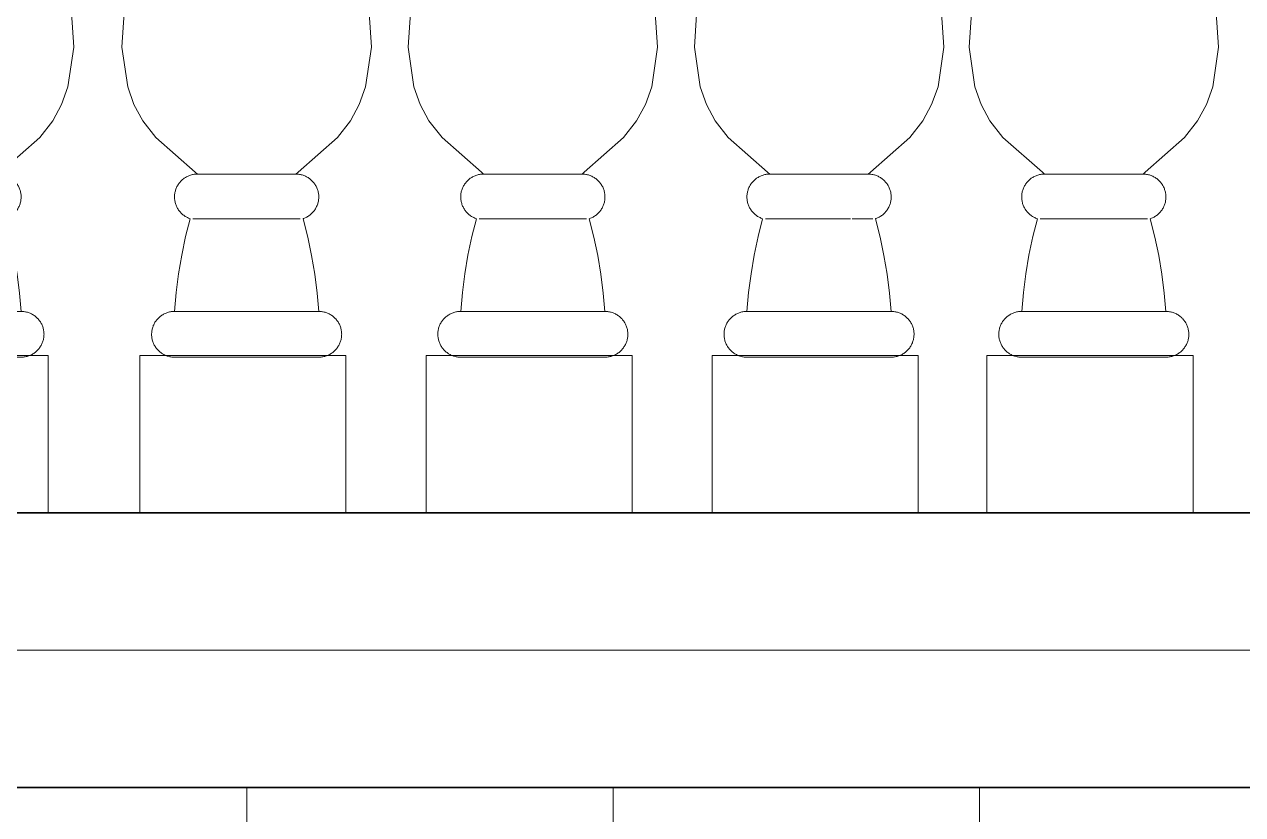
# Model space of a CAD drawing. Header units: inches. Extents: x 8351 to 42256, y 21052 to 33437.
# Drawn here: x 25439.28 to 25465.89, y 24285.62 to 24302.89 of the extents above; entities that cross this region are included whole.
import ezdxf

# ---------------------------------------------------------------- set-up
doc = ezdxf.new("R2010")
doc.units = ezdxf.units.IN
doc.header["$MEASUREMENT"] = 0
for name, color, linetype, lineweight in [('A-FLOR-PATT', 8, 'Continuous', 13), ('A-GENM', 13, 'Continuous', 9), ('A-WALL', 7, 'Continuous', 35), ('A-WALL-PATT', 111, 'Continuous', 13)]:
    doc.layers.add(name, color=color, linetype=linetype, lineweight=lineweight)

# ---------------------------------------------------------------- blocks, each defined once
blk = doc.blocks.new('Railing_post_7739_2__rfa HARRIS - post-341513-South')
at = {"layer": 'A-GENM'}
for p, q in [((-340.504, 13.402), (-341.527, 13.402)), ((-339.482, 13.402), (-340.504, 13.402)), ((-340.504, 12.427), (-341.677, 12.427)), ((-339.332, 12.427), (-340.504, 12.427)), ((-340.504, 10.402), (-342.079, 10.402)), ((-338.929, 10.402), (-340.504, 10.402)), ((-342.837, 6), (-342.837, 9.439)), ((-338.337, 9.439), (-342.837, 9.439)), ((-338.337, 9.439), (-338.337, 6))]:
    blk.add_line(p, q, dxfattribs=at)
at = {"layer": 'A-GENM', "flags": 128}
for points in [[(-341.579, 13.402), (-341.628, 13.441), (-342.488, 14.201), (-342.772, 14.566), (-342.964, 14.922), (-343.102, 15.309), (-343.227, 16.177), (-343.155, 17.249), (-342.849, 18.681), (-342.186, 21.077), (-341.788, 23.248), (-341.598, 25.565), (-341.579, 25.902)], [(-339.429, 13.402), (-339.38, 13.441), (-338.521, 14.201), (-338.237, 14.566), (-338.045, 14.922), (-337.906, 15.309), (-337.781, 16.177), (-337.853, 17.249), (-338.16, 18.681), (-338.823, 21.077), (-339.221, 23.248), (-339.411, 25.565), (-339.429, 25.902)], [(-341.737, 12.427), (-341.756, 12.434), (-341.774, 12.441), (-341.793, 12.45), (-341.811, 12.459), (-341.828, 12.468), (-341.845, 12.478), (-341.862, 12.489), (-341.878, 12.501), (-341.894, 12.513), (-341.909, 12.526), (-341.924, 12.54), (-341.938, 12.554), (-341.952, 12.568), (-341.965, 12.584), (-341.977, 12.599), (-341.989, 12.615), (-342, 12.632), (-342.011, 12.649), (-342.02, 12.667), (-342.029, 12.684), (-342.038, 12.703), (-342.045, 12.721), (-342.052, 12.74), (-342.058, 12.759), (-342.064, 12.778), (-342.068, 12.798), (-342.072, 12.817), (-342.075, 12.837), (-342.077, 12.857), (-342.079, 12.877), (-342.079, 12.897), (-342.079, 12.917), (-342.078, 12.937), (-342.076, 12.957), (-342.074, 12.977), (-342.07, 12.996), (-342.066, 13.016), (-342.061, 13.035), (-342.055, 13.054), (-342.049, 13.073), (-342.042, 13.092), (-342.034, 13.11), (-342.025, 13.128), (-342.016, 13.146), (-342.005, 13.163), (-341.995, 13.18), (-341.983, 13.196), (-341.971, 13.212), (-341.958, 13.228), (-341.945, 13.243), (-341.931, 13.257), (-341.917, 13.271), (-341.902, 13.284), (-341.886, 13.297), (-341.87, 13.309), (-341.854, 13.32), (-341.837, 13.33), (-341.819, 13.34), (-341.802, 13.35), (-341.783, 13.358), (-341.765, 13.366), (-341.746, 13.373), (-341.727, 13.379), (-341.708, 13.385), (-341.689, 13.39), (-341.669, 13.394), (-341.649, 13.397), (-341.63, 13.399), (-341.61, 13.401), (-341.59, 13.402), (-341.579, 13.402)], [(-340.504, 13.402), (-340.547, 13.402), (-340.59, 13.402), (-340.633, 13.402), (-340.676, 13.402), (-340.718, 13.402), (-340.76, 13.402), (-340.801, 13.402), (-340.842, 13.402), (-340.883, 13.402), (-340.923, 13.402), (-340.962, 13.402), (-341.001, 13.402), (-341.038, 13.402), (-341.075, 13.402), (-341.111, 13.402), (-341.146, 13.402), (-341.18, 13.402), (-341.213, 13.402), (-341.245, 13.402), (-341.275, 13.402), (-341.305, 13.402), (-341.333, 13.402), (-341.36, 13.402), (-341.385, 13.402), (-341.409, 13.402), (-341.431, 13.402), (-341.452, 13.402), (-341.472, 13.402), (-341.49, 13.402), (-341.506, 13.402), (-341.521, 13.402), (-341.534, 13.402), (-341.546, 13.402), (-341.555, 13.402), (-341.564, 13.402), (-341.57, 13.402), (-341.575, 13.402), (-341.578, 13.402), (-341.579, 13.402)], [(-341.579, 13.402), (-341.578, 13.402), (-341.576, 13.402), (-341.572, 13.402), (-341.566, 13.402), (-341.558, 13.402), (-341.548, 13.402), (-341.537, 13.402), (-341.525, 13.402), (-341.51, 13.402), (-341.494, 13.402), (-341.477, 13.402), (-341.458, 13.402), (-341.437, 13.402), (-341.415, 13.402), (-341.391, 13.402), (-341.367, 13.402)], [(-339.429, 13.402), (-339.43, 13.402), (-339.433, 13.402), (-339.437, 13.402), (-339.443, 13.402), (-339.451, 13.402), (-339.46, 13.402), (-339.471, 13.402), (-339.484, 13.402), (-339.498, 13.402), (-339.514, 13.402), (-339.532, 13.402), (-339.551, 13.402), (-339.571, 13.402), (-339.594, 13.402), (-339.617, 13.402), (-339.642, 13.402), (-339.669, 13.402), (-339.696, 13.402), (-339.725, 13.402), (-339.755, 13.402), (-339.787, 13.402), (-339.819, 13.402), (-339.853, 13.402), (-339.888, 13.402), (-339.924, 13.402), (-339.96, 13.402), (-339.998, 13.402), (-340.036, 13.402), (-340.075, 13.402), (-340.115, 13.402), (-340.155, 13.402), (-340.196, 13.402), (-340.238, 13.402), (-340.279, 13.402), (-340.322, 13.402), (-340.364, 13.402), (-340.407, 13.402), (-340.45, 13.402), (-340.493, 13.402), (-340.504, 13.402)], [(-339.649, 13.402), (-339.624, 13.402), (-339.6, 13.402), (-339.577, 13.402), (-339.556, 13.402), (-339.537, 13.402), (-339.519, 13.402), (-339.502, 13.402), (-339.488, 13.402), (-339.475, 13.402), (-339.463, 13.402), (-339.453, 13.402), (-339.445, 13.402), (-339.439, 13.402), (-339.434, 13.402), (-339.431, 13.402), (-339.429, 13.402)], [(-339.429, 13.402), (-339.409, 13.401), (-339.389, 13.4), (-339.37, 13.398), (-339.35, 13.395), (-339.33, 13.392), (-339.311, 13.387), (-339.291, 13.382), (-339.272, 13.376), (-339.253, 13.37), (-339.235, 13.362), (-339.216, 13.354), (-339.199, 13.345), (-339.181, 13.336), (-339.164, 13.325), (-339.147, 13.314), (-339.131, 13.303), (-339.115, 13.291), (-339.1, 13.278), (-339.085, 13.264), (-339.071, 13.25), (-339.057, 13.236), (-339.044, 13.22), (-339.032, 13.205), (-339.02, 13.189), (-339.009, 13.172), (-338.998, 13.155), (-338.988, 13.137), (-338.979, 13.12), (-338.971, 13.101), (-338.963, 13.083), (-338.957, 13.064), (-338.95, 13.045), (-338.945, 13.026), (-338.94, 13.006), (-338.937, 12.987), (-338.934, 12.967), (-338.931, 12.947), (-338.93, 12.927), (-338.929, 12.907), (-338.93, 12.887), (-338.931, 12.867), (-338.932, 12.847), (-338.935, 12.827), (-338.938, 12.808), (-338.942, 12.788), (-338.947, 12.769), (-338.953, 12.75), (-338.96, 12.731), (-338.967, 12.712), (-338.975, 12.694), (-338.983, 12.676), (-338.993, 12.658), (-339.003, 12.641), (-339.014, 12.624), (-339.025, 12.608), (-339.037, 12.592), (-339.05, 12.576), (-339.063, 12.561), (-339.077, 12.547), (-339.092, 12.533), (-339.107, 12.52), (-339.122, 12.507), (-339.138, 12.495), (-339.155, 12.484), (-339.172, 12.473), (-339.189, 12.463), (-339.207, 12.454), (-339.225, 12.446), (-339.243, 12.438), (-339.262, 12.431), (-339.272, 12.427)], [(-342.079, 10.402), (-342.043, 10.814), (-341.99, 11.224), (-341.921, 11.632), (-341.836, 12.037), (-341.737, 12.427)], [(-339.272, 12.427), (-339.171, 12.026), (-339.086, 11.621), (-339.017, 11.213), (-338.965, 10.803), (-338.929, 10.402)], [(-342.079, 9.402), (-342.099, 9.402), (-342.119, 9.403), (-342.139, 9.405), (-342.159, 9.408), (-342.179, 9.412), (-342.198, 9.416), (-342.217, 9.421), (-342.237, 9.427), (-342.255, 9.434), (-342.274, 9.441), (-342.292, 9.449), (-342.31, 9.458), (-342.328, 9.468), (-342.345, 9.478), (-342.362, 9.489), (-342.378, 9.501), (-342.394, 9.513), (-342.409, 9.526), (-342.424, 9.539), (-342.438, 9.553), (-342.452, 9.568), (-342.465, 9.583), (-342.477, 9.599), (-342.489, 9.615), (-342.5, 9.632), (-342.51, 9.649), (-342.52, 9.666), (-342.529, 9.684), (-342.538, 9.702), (-342.545, 9.721), (-342.552, 9.739), (-342.558, 9.758), (-342.564, 9.778), (-342.568, 9.797), (-342.572, 9.817), (-342.575, 9.837), (-342.577, 9.856), (-342.579, 9.876), (-342.579, 9.896), (-342.579, 9.916), (-342.578, 9.936), (-342.576, 9.956), (-342.574, 9.976), (-342.57, 9.996), (-342.566, 10.015), (-342.561, 10.035), (-342.556, 10.054), (-342.549, 10.073), (-342.542, 10.092), (-342.534, 10.11), (-342.525, 10.128), (-342.516, 10.146), (-342.506, 10.163), (-342.495, 10.18), (-342.483, 10.196), (-342.471, 10.212), (-342.459, 10.227), (-342.445, 10.242), (-342.431, 10.257), (-342.417, 10.271), (-342.402, 10.284), (-342.386, 10.296), (-342.37, 10.308), (-342.354, 10.32), (-342.337, 10.33), (-342.32, 10.34), (-342.302, 10.349), (-342.284, 10.358), (-342.265, 10.366), (-342.247, 10.373), (-342.228, 10.379), (-342.209, 10.385), (-342.189, 10.39), (-342.17, 10.394), (-342.15, 10.397), (-342.13, 10.399), (-342.11, 10.401), (-342.09, 10.402), (-342.079, 10.402)], [(-340.504, 10.402), (-340.567, 10.402), (-340.63, 10.402), (-340.693, 10.402), (-340.755, 10.402), (-340.817, 10.402), (-340.879, 10.402), (-340.94, 10.402), (-341, 10.402), (-341.059, 10.402), (-341.118, 10.402), (-341.175, 10.402), (-341.232, 10.402), (-341.287, 10.402), (-341.341, 10.402), (-341.394, 10.402), (-341.445, 10.402), (-341.495, 10.402), (-341.543, 10.402), (-341.589, 10.402), (-341.634, 10.402), (-341.677, 10.402), (-341.718, 10.402), (-341.757, 10.402), (-341.794, 10.402), (-341.83, 10.402), (-341.863, 10.402), (-341.893, 10.402), (-341.922, 10.402), (-341.948, 10.402), (-341.972, 10.402), (-341.994, 10.402), (-342.013, 10.402), (-342.03, 10.402), (-342.044, 10.402), (-342.056, 10.402), (-342.066, 10.402), (-342.073, 10.402), (-342.077, 10.402), (-342.079, 10.402), (-342.079, 10.402)], [(-342.079, 10.402), (-342.078, 10.402), (-342.074, 10.402), (-342.068, 10.402), (-342.059, 10.402), (-342.048, 10.402), (-342.034, 10.402), (-342.018, 10.402), (-341.999, 10.402), (-341.978, 10.402), (-341.955, 10.402), (-341.929, 10.402), (-341.901, 10.402), (-341.871, 10.402)], [(-338.929, 10.402), (-338.931, 10.402), (-338.934, 10.402), (-338.941, 10.402), (-338.95, 10.402), (-338.961, 10.402), (-338.975, 10.402), (-338.991, 10.402), (-339.009, 10.402), (-339.03, 10.402), (-339.054, 10.402), (-339.079, 10.402), (-339.107, 10.402), (-339.138, 10.402), (-339.17, 10.402), (-339.204, 10.402), (-339.241, 10.402), (-339.28, 10.402), (-339.32, 10.402), (-339.363, 10.402), (-339.407, 10.402), (-339.453, 10.402), (-339.501, 10.402), (-339.55, 10.402), (-339.601, 10.402), (-339.653, 10.402), (-339.707, 10.402), (-339.762, 10.402), (-339.818, 10.402), (-339.875, 10.402), (-339.934, 10.402), (-339.993, 10.402), (-340.053, 10.402), (-340.113, 10.402), (-340.175, 10.402), (-340.237, 10.402), (-340.299, 10.402), (-340.362, 10.402), (-340.424, 10.402), (-340.487, 10.402), (-340.504, 10.402)], [(-339.115, 10.402), (-339.087, 10.402), (-339.06, 10.402), (-339.036, 10.402), (-339.015, 10.402), (-338.996, 10.402), (-338.979, 10.402), (-338.964, 10.402), (-338.952, 10.402), (-338.943, 10.402), (-338.936, 10.402), (-338.931, 10.402), (-338.93, 10.402), (-338.929, 10.402)], [(-338.929, 10.402), (-338.909, 10.401), (-338.889, 10.4), (-338.87, 10.398), (-338.85, 10.395), (-338.83, 10.392), (-338.811, 10.387), (-338.791, 10.382), (-338.772, 10.376), (-338.753, 10.37), (-338.735, 10.362), (-338.716, 10.354), (-338.699, 10.345), (-338.681, 10.336), (-338.664, 10.325), (-338.647, 10.314), (-338.631, 10.303), (-338.615, 10.291), (-338.6, 10.278), (-338.585, 10.264), (-338.571, 10.25), (-338.557, 10.236), (-338.544, 10.22), (-338.532, 10.205), (-338.52, 10.189), (-338.509, 10.172), (-338.498, 10.155), (-338.488, 10.137), (-338.479, 10.12), (-338.471, 10.101), (-338.463, 10.083), (-338.457, 10.064), (-338.45, 10.045), (-338.445, 10.026), (-338.44, 10.006), (-338.437, 9.987), (-338.434, 9.967), (-338.431, 9.947), (-338.43, 9.927), (-338.429, 9.907), (-338.43, 9.887), (-338.431, 9.867), (-338.432, 9.847), (-338.435, 9.827), (-338.438, 9.808), (-338.442, 9.788), (-338.447, 9.769), (-338.453, 9.75), (-338.46, 9.731), (-338.467, 9.712), (-338.475, 9.694), (-338.483, 9.676), (-338.493, 9.658), (-338.503, 9.641), (-338.514, 9.624), (-338.525, 9.608), (-338.537, 9.592), (-338.55, 9.576), (-338.563, 9.561), (-338.577, 9.547), (-338.592, 9.533), (-338.607, 9.52), (-338.622, 9.507), (-338.638, 9.495), (-338.655, 9.484), (-338.672, 9.473), (-338.689, 9.463), (-338.707, 9.454), (-338.725, 9.446), (-338.743, 9.438), (-338.762, 9.431), (-338.781, 9.424), (-338.8, 9.419), (-338.82, 9.414), (-338.839, 9.41), (-338.859, 9.407), (-338.879, 9.404), (-338.899, 9.403), (-338.919, 9.402), (-338.929, 9.402)], [(-342.013, 9.402), (-342.03, 9.402), (-342.044, 9.402), (-342.056, 9.402), (-342.066, 9.402), (-342.073, 9.402), (-342.077, 9.402), (-342.079, 9.402), (-342.079, 9.402)], [(-342.079, 9.402), (-342.078, 9.402), (-342.074, 9.402), (-342.068, 9.402), (-342.059, 9.402), (-342.048, 9.402), (-342.034, 9.402), (-342.018, 9.402), (-341.999, 9.402), (-341.978, 9.402), (-341.955, 9.402), (-341.929, 9.402), (-341.901, 9.402), (-341.871, 9.402), (-341.839, 9.402), (-341.804, 9.402), (-341.768, 9.402), (-341.729, 9.402), (-341.688, 9.402), (-341.646, 9.402), (-341.602, 9.402), (-341.556, 9.402), (-341.508, 9.402), (-341.458, 9.402), (-341.408, 9.402), (-341.355, 9.402), (-341.302, 9.402), (-341.247, 9.402), (-341.19, 9.402), (-341.133, 9.402), (-341.075, 9.402), (-341.016, 9.402), (-340.956, 9.402), (-340.895, 9.402), (-340.834, 9.402), (-340.772, 9.402), (-340.71, 9.402), (-340.647, 9.402), (-340.584, 9.402), (-340.521, 9.402), (-340.504, 9.402)], [(-340.504, 9.402), (-340.441, 9.402), (-340.378, 9.402), (-340.316, 9.402), (-340.253, 9.402), (-340.191, 9.402), (-340.13, 9.402), (-340.069, 9.402), (-340.009, 9.402), (-339.95, 9.402), (-339.891, 9.402), (-339.834, 9.402), (-339.777, 9.402), (-339.722, 9.402), (-339.668, 9.402), (-339.615, 9.402), (-339.564, 9.402), (-339.514, 9.402), (-339.466, 9.402), (-339.419, 9.402), (-339.375, 9.402), (-339.332, 9.402), (-339.29, 9.402), (-339.251, 9.402), (-339.214, 9.402), (-339.179, 9.402), (-339.146, 9.402), (-339.115, 9.402), (-339.087, 9.402), (-339.06, 9.402), (-339.036, 9.402), (-339.015, 9.402), (-338.996, 9.402), (-338.979, 9.402), (-338.964, 9.402), (-338.952, 9.402), (-338.943, 9.402), (-338.936, 9.402), (-338.931, 9.402), (-338.93, 9.402), (-338.929, 9.402)], [(-338.929, 9.402), (-338.931, 9.402), (-338.934, 9.402), (-338.941, 9.402), (-338.95, 9.402), (-338.961, 9.402), (-338.975, 9.402), (-338.991, 9.402)]]:
    blk.add_lwpolyline(points, dxfattribs=at)
blk = doc.blocks.new('Railing_post_7739_2__rfa HARRIS - post-V1-South')
at = {"layer": 'A-GENM'}
for p, q in [((-315.504, 13.402), (-316.527, 13.402)), ((-314.482, 13.402), (-315.504, 13.402)), ((-315.504, 12.427), (-316.677, 12.427)), ((-314.818, 12.427), (-315.504, 12.427)), ((-314.332, 12.427), (-314.78, 12.427)), ((-315.504, 10.402), (-317.079, 10.402)), ((-313.929, 10.402), (-315.504, 10.402)), ((-317.837, 6), (-317.837, 9.439)), ((-313.337, 9.439), (-317.837, 9.439)), ((-313.337, 9.439), (-313.337, 6))]:
    blk.add_line(p, q, dxfattribs=at)
at = {"layer": 'A-GENM', "flags": 128}
for points in [[(-316.579, 13.402), (-316.628, 13.441), (-317.488, 14.201), (-317.772, 14.566), (-317.964, 14.922), (-318.102, 15.309), (-318.227, 16.177), (-318.155, 17.249), (-317.849, 18.681), (-317.186, 21.077), (-316.788, 23.248), (-316.598, 25.565), (-316.579, 25.902)], [(-314.429, 13.402), (-314.38, 13.441), (-313.521, 14.201), (-313.237, 14.566), (-313.045, 14.922), (-312.906, 15.309), (-312.781, 16.177), (-312.853, 17.249), (-313.16, 18.681), (-313.823, 21.077), (-314.221, 23.248), (-314.411, 25.565), (-314.429, 25.902)], [(-316.737, 12.427), (-316.756, 12.434), (-316.774, 12.441), (-316.793, 12.45), (-316.811, 12.459), (-316.828, 12.468), (-316.845, 12.478), (-316.862, 12.489), (-316.878, 12.501), (-316.894, 12.513), (-316.909, 12.526), (-316.924, 12.54), (-316.938, 12.554), (-316.952, 12.568), (-316.965, 12.584), (-316.977, 12.599), (-316.989, 12.615), (-317, 12.632), (-317.011, 12.649), (-317.02, 12.667), (-317.029, 12.684), (-317.038, 12.703), (-317.045, 12.721), (-317.052, 12.74), (-317.058, 12.759), (-317.064, 12.778), (-317.068, 12.798), (-317.072, 12.817), (-317.075, 12.837), (-317.077, 12.857), (-317.079, 12.877), (-317.079, 12.897), (-317.079, 12.917), (-317.078, 12.937), (-317.076, 12.957), (-317.074, 12.977), (-317.07, 12.996), (-317.066, 13.016), (-317.061, 13.035), (-317.055, 13.054), (-317.049, 13.073), (-317.042, 13.092), (-317.034, 13.11), (-317.025, 13.128), (-317.016, 13.146), (-317.005, 13.163), (-316.995, 13.18), (-316.983, 13.196), (-316.971, 13.212), (-316.958, 13.228), (-316.945, 13.243), (-316.931, 13.257), (-316.917, 13.271), (-316.902, 13.284), (-316.886, 13.297), (-316.87, 13.309), (-316.854, 13.32), (-316.837, 13.33), (-316.819, 13.34), (-316.802, 13.35), (-316.783, 13.358), (-316.765, 13.366), (-316.746, 13.373), (-316.727, 13.379), (-316.708, 13.385), (-316.689, 13.39), (-316.669, 13.394), (-316.649, 13.397), (-316.63, 13.399), (-316.61, 13.401), (-316.59, 13.402), (-316.579, 13.402)], [(-315.504, 13.402), (-315.547, 13.402), (-315.59, 13.402), (-315.633, 13.402), (-315.676, 13.402), (-315.718, 13.402), (-315.76, 13.402), (-315.801, 13.402), (-315.842, 13.402), (-315.883, 13.402), (-315.923, 13.402), (-315.962, 13.402), (-316.001, 13.402), (-316.038, 13.402), (-316.075, 13.402), (-316.111, 13.402), (-316.146, 13.402), (-316.18, 13.402), (-316.213, 13.402), (-316.245, 13.402), (-316.275, 13.402), (-316.305, 13.402), (-316.333, 13.402), (-316.36, 13.402), (-316.385, 13.402), (-316.409, 13.402), (-316.431, 13.402), (-316.452, 13.402), (-316.472, 13.402), (-316.49, 13.402), (-316.506, 13.402), (-316.521, 13.402), (-316.534, 13.402), (-316.546, 13.402), (-316.555, 13.402), (-316.564, 13.402), (-316.57, 13.402), (-316.575, 13.402), (-316.578, 13.402), (-316.579, 13.402)], [(-316.579, 13.402), (-316.578, 13.402), (-316.576, 13.402), (-316.572, 13.402), (-316.566, 13.402), (-316.558, 13.402), (-316.548, 13.402), (-316.537, 13.402), (-316.525, 13.402), (-316.51, 13.402), (-316.494, 13.402), (-316.477, 13.402), (-316.458, 13.402), (-316.437, 13.402), (-316.415, 13.402), (-316.391, 13.402), (-316.367, 13.402)], [(-314.429, 13.402), (-314.43, 13.402), (-314.433, 13.402), (-314.437, 13.402), (-314.443, 13.402), (-314.451, 13.402), (-314.46, 13.402), (-314.471, 13.402), (-314.484, 13.402), (-314.498, 13.402), (-314.514, 13.402), (-314.532, 13.402), (-314.551, 13.402), (-314.571, 13.402), (-314.594, 13.402), (-314.617, 13.402), (-314.642, 13.402), (-314.669, 13.402), (-314.696, 13.402), (-314.725, 13.402), (-314.755, 13.402), (-314.787, 13.402), (-314.819, 13.402), (-314.853, 13.402), (-314.888, 13.402), (-314.924, 13.402), (-314.96, 13.402), (-314.998, 13.402), (-315.036, 13.402), (-315.075, 13.402), (-315.115, 13.402), (-315.155, 13.402), (-315.196, 13.402), (-315.238, 13.402), (-315.279, 13.402), (-315.322, 13.402), (-315.364, 13.402), (-315.407, 13.402), (-315.45, 13.402), (-315.493, 13.402), (-315.504, 13.402)], [(-314.649, 13.402), (-314.624, 13.402), (-314.6, 13.402), (-314.577, 13.402), (-314.556, 13.402), (-314.537, 13.402), (-314.519, 13.402), (-314.502, 13.402), (-314.488, 13.402), (-314.475, 13.402), (-314.463, 13.402), (-314.453, 13.402), (-314.445, 13.402), (-314.439, 13.402), (-314.434, 13.402), (-314.431, 13.402), (-314.429, 13.402)], [(-314.429, 13.402), (-314.409, 13.401), (-314.389, 13.4), (-314.37, 13.398), (-314.35, 13.395), (-314.33, 13.392), (-314.311, 13.387), (-314.291, 13.382), (-314.272, 13.376), (-314.253, 13.37), (-314.235, 13.362), (-314.216, 13.354), (-314.199, 13.345), (-314.181, 13.336), (-314.164, 13.325), (-314.147, 13.314), (-314.131, 13.303), (-314.115, 13.291), (-314.1, 13.278), (-314.085, 13.264), (-314.071, 13.25), (-314.057, 13.236), (-314.044, 13.22), (-314.032, 13.205), (-314.02, 13.189), (-314.009, 13.172), (-313.998, 13.155), (-313.988, 13.137), (-313.979, 13.12), (-313.971, 13.101), (-313.963, 13.083), (-313.957, 13.064), (-313.95, 13.045), (-313.945, 13.026), (-313.94, 13.006), (-313.937, 12.987), (-313.934, 12.967), (-313.931, 12.947), (-313.93, 12.927), (-313.929, 12.907), (-313.93, 12.887), (-313.931, 12.867), (-313.932, 12.847), (-313.935, 12.827), (-313.938, 12.808), (-313.942, 12.788), (-313.947, 12.769), (-313.953, 12.75), (-313.96, 12.731), (-313.967, 12.712), (-313.975, 12.694), (-313.983, 12.676), (-313.993, 12.658), (-314.003, 12.641), (-314.014, 12.624), (-314.025, 12.608), (-314.037, 12.592), (-314.05, 12.576), (-314.063, 12.561), (-314.077, 12.547), (-314.092, 12.533), (-314.107, 12.52), (-314.122, 12.507), (-314.138, 12.495), (-314.155, 12.484), (-314.172, 12.473), (-314.189, 12.463), (-314.207, 12.454), (-314.225, 12.446), (-314.243, 12.438), (-314.262, 12.431), (-314.272, 12.427)], [(-317.079, 10.402), (-317.043, 10.814), (-316.99, 11.224), (-316.921, 11.632), (-316.836, 12.037), (-316.737, 12.427)], [(-314.272, 12.427), (-314.171, 12.026), (-314.086, 11.621), (-314.017, 11.213), (-313.965, 10.803), (-313.929, 10.402)], [(-317.079, 9.402), (-317.099, 9.402), (-317.119, 9.403), (-317.139, 9.405), (-317.159, 9.408), (-317.179, 9.412), (-317.198, 9.416), (-317.217, 9.421), (-317.237, 9.427), (-317.255, 9.434), (-317.274, 9.441), (-317.292, 9.449), (-317.31, 9.458), (-317.328, 9.468), (-317.345, 9.478), (-317.362, 9.489), (-317.378, 9.501), (-317.394, 9.513), (-317.409, 9.526), (-317.424, 9.539), (-317.438, 9.553), (-317.452, 9.568), (-317.465, 9.583), (-317.477, 9.599), (-317.489, 9.615), (-317.5, 9.632), (-317.51, 9.649), (-317.52, 9.666), (-317.529, 9.684), (-317.538, 9.702), (-317.545, 9.721), (-317.552, 9.739), (-317.558, 9.758), (-317.564, 9.778), (-317.568, 9.797), (-317.572, 9.817), (-317.575, 9.837), (-317.577, 9.856), (-317.579, 9.876), (-317.579, 9.896), (-317.579, 9.916), (-317.578, 9.936), (-317.576, 9.956), (-317.574, 9.976), (-317.57, 9.996), (-317.566, 10.015), (-317.561, 10.035), (-317.556, 10.054), (-317.549, 10.073), (-317.542, 10.092), (-317.534, 10.11), (-317.525, 10.128), (-317.516, 10.146), (-317.506, 10.163), (-317.495, 10.18), (-317.483, 10.196), (-317.471, 10.212), (-317.459, 10.227), (-317.445, 10.242), (-317.431, 10.257), (-317.417, 10.271), (-317.402, 10.284), (-317.386, 10.296), (-317.37, 10.308), (-317.354, 10.32), (-317.337, 10.33), (-317.32, 10.34), (-317.302, 10.349), (-317.284, 10.358), (-317.265, 10.366), (-317.247, 10.373), (-317.228, 10.379), (-317.209, 10.385), (-317.189, 10.39), (-317.17, 10.394), (-317.15, 10.397), (-317.13, 10.399), (-317.11, 10.401), (-317.09, 10.402), (-317.079, 10.402)], [(-315.504, 10.402), (-315.567, 10.402), (-315.63, 10.402), (-315.693, 10.402), (-315.755, 10.402), (-315.817, 10.402), (-315.879, 10.402), (-315.94, 10.402), (-316, 10.402), (-316.059, 10.402), (-316.118, 10.402), (-316.175, 10.402), (-316.232, 10.402), (-316.287, 10.402), (-316.341, 10.402), (-316.394, 10.402), (-316.445, 10.402), (-316.495, 10.402), (-316.543, 10.402), (-316.589, 10.402), (-316.634, 10.402), (-316.677, 10.402), (-316.718, 10.402), (-316.757, 10.402), (-316.794, 10.402), (-316.83, 10.402), (-316.863, 10.402), (-316.893, 10.402), (-316.922, 10.402), (-316.948, 10.402), (-316.972, 10.402), (-316.994, 10.402), (-317.013, 10.402), (-317.03, 10.402), (-317.044, 10.402), (-317.056, 10.402), (-317.066, 10.402), (-317.073, 10.402), (-317.077, 10.402), (-317.079, 10.402), (-317.079, 10.402)], [(-317.079, 10.402), (-317.078, 10.402), (-317.074, 10.402), (-317.068, 10.402), (-317.059, 10.402), (-317.048, 10.402), (-317.034, 10.402), (-317.018, 10.402), (-316.999, 10.402), (-316.978, 10.402), (-316.955, 10.402), (-316.929, 10.402), (-316.901, 10.402), (-316.871, 10.402)], [(-313.929, 10.402), (-313.931, 10.402), (-313.934, 10.402), (-313.941, 10.402), (-313.95, 10.402), (-313.961, 10.402), (-313.975, 10.402), (-313.991, 10.402), (-314.009, 10.402), (-314.03, 10.402), (-314.054, 10.402), (-314.079, 10.402), (-314.107, 10.402), (-314.138, 10.402), (-314.17, 10.402), (-314.204, 10.402), (-314.241, 10.402), (-314.28, 10.402), (-314.32, 10.402), (-314.363, 10.402), (-314.407, 10.402), (-314.453, 10.402), (-314.501, 10.402), (-314.55, 10.402), (-314.601, 10.402), (-314.653, 10.402), (-314.707, 10.402), (-314.762, 10.402), (-314.818, 10.402), (-314.875, 10.402), (-314.934, 10.402), (-314.993, 10.402), (-315.053, 10.402), (-315.113, 10.402), (-315.175, 10.402), (-315.237, 10.402), (-315.299, 10.402), (-315.362, 10.402), (-315.424, 10.402), (-315.487, 10.402), (-315.504, 10.402)], [(-314.115, 10.402), (-314.087, 10.402), (-314.06, 10.402), (-314.036, 10.402), (-314.015, 10.402), (-313.996, 10.402), (-313.979, 10.402), (-313.964, 10.402), (-313.952, 10.402), (-313.943, 10.402), (-313.936, 10.402), (-313.931, 10.402), (-313.93, 10.402), (-313.929, 10.402)], [(-313.929, 10.402), (-313.909, 10.401), (-313.889, 10.4), (-313.87, 10.398), (-313.85, 10.395), (-313.83, 10.392), (-313.811, 10.387), (-313.791, 10.382), (-313.772, 10.376), (-313.753, 10.37), (-313.735, 10.362), (-313.716, 10.354), (-313.699, 10.345), (-313.681, 10.336), (-313.664, 10.325), (-313.647, 10.314), (-313.631, 10.303), (-313.615, 10.291), (-313.6, 10.278), (-313.585, 10.264), (-313.571, 10.25), (-313.557, 10.236), (-313.544, 10.22), (-313.532, 10.205), (-313.52, 10.189), (-313.509, 10.172), (-313.498, 10.155), (-313.488, 10.137), (-313.479, 10.12), (-313.471, 10.101), (-313.463, 10.083), (-313.457, 10.064), (-313.45, 10.045), (-313.445, 10.026), (-313.44, 10.006), (-313.437, 9.987), (-313.434, 9.967), (-313.431, 9.947), (-313.43, 9.927), (-313.429, 9.907), (-313.43, 9.887), (-313.431, 9.867), (-313.432, 9.847), (-313.435, 9.827), (-313.438, 9.808), (-313.442, 9.788), (-313.447, 9.769), (-313.453, 9.75), (-313.46, 9.731), (-313.467, 9.712), (-313.475, 9.694), (-313.483, 9.676), (-313.493, 9.658), (-313.503, 9.641), (-313.514, 9.624), (-313.525, 9.608), (-313.537, 9.592), (-313.55, 9.576), (-313.563, 9.561), (-313.577, 9.547), (-313.592, 9.533), (-313.607, 9.52), (-313.622, 9.507), (-313.638, 9.495), (-313.655, 9.484), (-313.672, 9.473), (-313.689, 9.463), (-313.707, 9.454), (-313.725, 9.446), (-313.743, 9.438), (-313.762, 9.431), (-313.781, 9.424), (-313.8, 9.419), (-313.82, 9.414), (-313.839, 9.41), (-313.859, 9.407), (-313.879, 9.404), (-313.899, 9.403), (-313.919, 9.402), (-313.929, 9.402)], [(-317.013, 9.402), (-317.03, 9.402), (-317.044, 9.402), (-317.056, 9.402), (-317.066, 9.402), (-317.073, 9.402), (-317.077, 9.402), (-317.079, 9.402), (-317.079, 9.402)], [(-317.079, 9.402), (-317.078, 9.402), (-317.074, 9.402), (-317.068, 9.402), (-317.059, 9.402), (-317.048, 9.402), (-317.034, 9.402), (-317.018, 9.402), (-316.999, 9.402), (-316.978, 9.402), (-316.955, 9.402), (-316.929, 9.402), (-316.901, 9.402), (-316.871, 9.402), (-316.839, 9.402), (-316.804, 9.402), (-316.768, 9.402), (-316.729, 9.402), (-316.688, 9.402), (-316.646, 9.402), (-316.602, 9.402), (-316.556, 9.402), (-316.508, 9.402), (-316.458, 9.402), (-316.408, 9.402), (-316.355, 9.402), (-316.302, 9.402), (-316.247, 9.402), (-316.19, 9.402), (-316.133, 9.402), (-316.075, 9.402), (-316.016, 9.402), (-315.956, 9.402), (-315.895, 9.402), (-315.834, 9.402), (-315.772, 9.402), (-315.71, 9.402), (-315.647, 9.402), (-315.584, 9.402), (-315.521, 9.402), (-315.504, 9.402)], [(-315.504, 9.402), (-315.441, 9.402), (-315.378, 9.402), (-315.316, 9.402), (-315.253, 9.402), (-315.191, 9.402), (-315.13, 9.402), (-315.069, 9.402), (-315.009, 9.402), (-314.95, 9.402), (-314.891, 9.402), (-314.834, 9.402), (-314.777, 9.402), (-314.722, 9.402), (-314.668, 9.402), (-314.615, 9.402), (-314.564, 9.402), (-314.514, 9.402), (-314.466, 9.402), (-314.419, 9.402), (-314.375, 9.402), (-314.332, 9.402), (-314.29, 9.402), (-314.251, 9.402), (-314.214, 9.402), (-314.179, 9.402), (-314.146, 9.402), (-314.115, 9.402), (-314.087, 9.402), (-314.06, 9.402), (-314.036, 9.402), (-314.015, 9.402), (-313.996, 9.402), (-313.979, 9.402), (-313.964, 9.402), (-313.952, 9.402), (-313.943, 9.402), (-313.936, 9.402), (-313.931, 9.402), (-313.93, 9.402), (-313.929, 9.402)], [(-313.929, 9.402), (-313.931, 9.402), (-313.934, 9.402), (-313.941, 9.402), (-313.95, 9.402), (-313.961, 9.402), (-313.975, 9.402), (-313.991, 9.402)]]:
    blk.add_lwpolyline(points, dxfattribs=at)
blk = doc.blocks.new('Railing_post_7739_2__rfa HARRIS - post-V2-South')
at = {"layer": 'A-GENM'}
for p, q in [((-309.504, 13.402), (-310.527, 13.402)), ((-308.482, 13.402), (-309.504, 13.402)), ((-309.504, 12.427), (-310.677, 12.427)), ((-308.332, 12.427), (-309.504, 12.427)), ((-309.504, 10.402), (-311.079, 10.402)), ((-307.929, 10.402), (-309.504, 10.402)), ((-311.837, 6), (-311.837, 9.439)), ((-307.337, 9.439), (-311.837, 9.439)), ((-307.337, 9.439), (-307.337, 6))]:
    blk.add_line(p, q, dxfattribs=at)
at = {"layer": 'A-GENM', "flags": 128}
for points in [[(-310.579, 13.402), (-310.628, 13.441), (-311.488, 14.201), (-311.772, 14.566), (-311.964, 14.922), (-312.102, 15.309), (-312.227, 16.177), (-312.155, 17.249), (-311.849, 18.681), (-311.186, 21.077), (-310.788, 23.248), (-310.598, 25.565), (-310.579, 25.902)], [(-308.429, 13.402), (-308.38, 13.441), (-307.521, 14.201), (-307.237, 14.566), (-307.045, 14.922), (-306.906, 15.309), (-306.781, 16.177), (-306.853, 17.249), (-307.16, 18.681), (-307.823, 21.077), (-308.221, 23.248), (-308.411, 25.565), (-308.429, 25.902)], [(-310.737, 12.427), (-310.756, 12.434), (-310.774, 12.441), (-310.793, 12.45), (-310.811, 12.459), (-310.828, 12.468), (-310.845, 12.478), (-310.862, 12.489), (-310.878, 12.501), (-310.894, 12.513), (-310.909, 12.526), (-310.924, 12.54), (-310.938, 12.554), (-310.952, 12.568), (-310.965, 12.584), (-310.977, 12.599), (-310.989, 12.615), (-311, 12.632), (-311.011, 12.649), (-311.02, 12.667), (-311.029, 12.684), (-311.038, 12.703), (-311.045, 12.721), (-311.052, 12.74), (-311.058, 12.759), (-311.064, 12.778), (-311.068, 12.798), (-311.072, 12.817), (-311.075, 12.837), (-311.077, 12.857), (-311.079, 12.877), (-311.079, 12.897), (-311.079, 12.917), (-311.078, 12.937), (-311.076, 12.957), (-311.074, 12.977), (-311.07, 12.996), (-311.066, 13.016), (-311.061, 13.035), (-311.055, 13.054), (-311.049, 13.073), (-311.042, 13.092), (-311.034, 13.11), (-311.025, 13.128), (-311.016, 13.146), (-311.005, 13.163), (-310.995, 13.18), (-310.983, 13.196), (-310.971, 13.212), (-310.958, 13.228), (-310.945, 13.243), (-310.931, 13.257), (-310.917, 13.271), (-310.902, 13.284), (-310.886, 13.297), (-310.87, 13.309), (-310.854, 13.32), (-310.837, 13.33), (-310.819, 13.34), (-310.802, 13.35), (-310.783, 13.358), (-310.765, 13.366), (-310.746, 13.373), (-310.727, 13.379), (-310.708, 13.385), (-310.689, 13.39), (-310.669, 13.394), (-310.649, 13.397), (-310.63, 13.399), (-310.61, 13.401), (-310.59, 13.402), (-310.579, 13.402)], [(-309.504, 13.402), (-309.547, 13.402), (-309.59, 13.402), (-309.633, 13.402), (-309.676, 13.402), (-309.718, 13.402), (-309.76, 13.402), (-309.801, 13.402), (-309.842, 13.402), (-309.883, 13.402), (-309.923, 13.402), (-309.962, 13.402), (-310.001, 13.402), (-310.038, 13.402), (-310.075, 13.402), (-310.111, 13.402), (-310.146, 13.402), (-310.18, 13.402), (-310.213, 13.402), (-310.245, 13.402), (-310.275, 13.402), (-310.305, 13.402), (-310.333, 13.402), (-310.36, 13.402), (-310.385, 13.402), (-310.409, 13.402), (-310.431, 13.402), (-310.452, 13.402), (-310.472, 13.402), (-310.49, 13.402), (-310.506, 13.402), (-310.521, 13.402), (-310.534, 13.402), (-310.546, 13.402), (-310.555, 13.402), (-310.564, 13.402), (-310.57, 13.402), (-310.575, 13.402), (-310.578, 13.402), (-310.579, 13.402)], [(-310.579, 13.402), (-310.578, 13.402), (-310.576, 13.402), (-310.572, 13.402), (-310.566, 13.402), (-310.558, 13.402), (-310.548, 13.402), (-310.537, 13.402), (-310.525, 13.402), (-310.51, 13.402), (-310.494, 13.402), (-310.477, 13.402), (-310.458, 13.402), (-310.437, 13.402), (-310.415, 13.402), (-310.391, 13.402), (-310.367, 13.402)], [(-308.429, 13.402), (-308.43, 13.402), (-308.433, 13.402), (-308.437, 13.402), (-308.443, 13.402), (-308.451, 13.402), (-308.46, 13.402), (-308.471, 13.402), (-308.484, 13.402), (-308.498, 13.402), (-308.514, 13.402), (-308.532, 13.402), (-308.551, 13.402), (-308.571, 13.402), (-308.594, 13.402), (-308.617, 13.402), (-308.642, 13.402), (-308.669, 13.402), (-308.696, 13.402), (-308.725, 13.402), (-308.755, 13.402), (-308.787, 13.402), (-308.819, 13.402), (-308.853, 13.402), (-308.888, 13.402), (-308.924, 13.402), (-308.96, 13.402), (-308.998, 13.402), (-309.036, 13.402), (-309.075, 13.402), (-309.115, 13.402), (-309.155, 13.402), (-309.196, 13.402), (-309.238, 13.402), (-309.279, 13.402), (-309.322, 13.402), (-309.364, 13.402), (-309.407, 13.402), (-309.45, 13.402), (-309.493, 13.402), (-309.504, 13.402)], [(-308.649, 13.402), (-308.624, 13.402), (-308.6, 13.402), (-308.577, 13.402), (-308.556, 13.402), (-308.537, 13.402), (-308.519, 13.402), (-308.502, 13.402), (-308.488, 13.402), (-308.475, 13.402), (-308.463, 13.402), (-308.453, 13.402), (-308.445, 13.402), (-308.439, 13.402), (-308.434, 13.402), (-308.431, 13.402), (-308.429, 13.402)], [(-308.429, 13.402), (-308.409, 13.401), (-308.389, 13.4), (-308.37, 13.398), (-308.35, 13.395), (-308.33, 13.392), (-308.311, 13.387), (-308.291, 13.382), (-308.272, 13.376), (-308.253, 13.37), (-308.235, 13.362), (-308.216, 13.354), (-308.199, 13.345), (-308.181, 13.336), (-308.164, 13.325), (-308.147, 13.314), (-308.131, 13.303), (-308.115, 13.291), (-308.1, 13.278), (-308.085, 13.264), (-308.071, 13.25), (-308.057, 13.236), (-308.044, 13.22), (-308.032, 13.205), (-308.02, 13.189), (-308.009, 13.172), (-307.998, 13.155), (-307.988, 13.137), (-307.979, 13.12), (-307.971, 13.101), (-307.963, 13.083), (-307.957, 13.064), (-307.95, 13.045), (-307.945, 13.026), (-307.94, 13.006), (-307.937, 12.987), (-307.934, 12.967), (-307.931, 12.947), (-307.93, 12.927), (-307.929, 12.907), (-307.93, 12.887), (-307.931, 12.867), (-307.932, 12.847), (-307.935, 12.827), (-307.938, 12.808), (-307.942, 12.788), (-307.947, 12.769), (-307.953, 12.75), (-307.96, 12.731), (-307.967, 12.712), (-307.975, 12.694), (-307.983, 12.676), (-307.993, 12.658), (-308.003, 12.641), (-308.014, 12.624), (-308.025, 12.608), (-308.037, 12.592), (-308.05, 12.576), (-308.063, 12.561), (-308.077, 12.547), (-308.092, 12.533), (-308.107, 12.52), (-308.122, 12.507), (-308.138, 12.495), (-308.155, 12.484), (-308.172, 12.473), (-308.189, 12.463), (-308.207, 12.454), (-308.225, 12.446), (-308.243, 12.438), (-308.262, 12.431), (-308.272, 12.427)], [(-311.079, 10.402), (-311.043, 10.814), (-310.99, 11.224), (-310.921, 11.632), (-310.836, 12.037), (-310.737, 12.427)], [(-308.272, 12.427), (-308.171, 12.026), (-308.086, 11.621), (-308.017, 11.213), (-307.965, 10.803), (-307.929, 10.402)], [(-311.079, 9.402), (-311.099, 9.402), (-311.119, 9.403), (-311.139, 9.405), (-311.159, 9.408), (-311.179, 9.412), (-311.198, 9.416), (-311.217, 9.421), (-311.237, 9.427), (-311.255, 9.434), (-311.274, 9.441), (-311.292, 9.449), (-311.31, 9.458), (-311.328, 9.468), (-311.345, 9.478), (-311.362, 9.489), (-311.378, 9.501), (-311.394, 9.513), (-311.409, 9.526), (-311.424, 9.539), (-311.438, 9.553), (-311.452, 9.568), (-311.465, 9.583), (-311.477, 9.599), (-311.489, 9.615), (-311.5, 9.632), (-311.51, 9.649), (-311.52, 9.666), (-311.529, 9.684), (-311.538, 9.702), (-311.545, 9.721), (-311.552, 9.739), (-311.558, 9.758), (-311.564, 9.778), (-311.568, 9.797), (-311.572, 9.817), (-311.575, 9.837), (-311.577, 9.856), (-311.579, 9.876), (-311.579, 9.896), (-311.579, 9.916), (-311.578, 9.936), (-311.576, 9.956), (-311.574, 9.976), (-311.57, 9.996), (-311.566, 10.015), (-311.561, 10.035), (-311.556, 10.054), (-311.549, 10.073), (-311.542, 10.092), (-311.534, 10.11), (-311.525, 10.128), (-311.516, 10.146), (-311.506, 10.163), (-311.495, 10.18), (-311.483, 10.196), (-311.471, 10.212), (-311.459, 10.227), (-311.445, 10.242), (-311.431, 10.257), (-311.417, 10.271), (-311.402, 10.284), (-311.386, 10.296), (-311.37, 10.308), (-311.354, 10.32), (-311.337, 10.33), (-311.32, 10.34), (-311.302, 10.349), (-311.284, 10.358), (-311.265, 10.366), (-311.247, 10.373), (-311.228, 10.379), (-311.209, 10.385), (-311.189, 10.39), (-311.17, 10.394), (-311.15, 10.397), (-311.13, 10.399), (-311.11, 10.401), (-311.09, 10.402), (-311.079, 10.402)], [(-309.504, 10.402), (-309.567, 10.402), (-309.63, 10.402), (-309.693, 10.402), (-309.755, 10.402), (-309.817, 10.402), (-309.879, 10.402), (-309.94, 10.402), (-310, 10.402), (-310.059, 10.402), (-310.118, 10.402), (-310.175, 10.402), (-310.232, 10.402), (-310.287, 10.402), (-310.341, 10.402), (-310.394, 10.402), (-310.445, 10.402), (-310.495, 10.402), (-310.543, 10.402), (-310.589, 10.402), (-310.634, 10.402), (-310.677, 10.402), (-310.718, 10.402), (-310.757, 10.402), (-310.794, 10.402), (-310.83, 10.402), (-310.863, 10.402), (-310.893, 10.402), (-310.922, 10.402), (-310.948, 10.402), (-310.972, 10.402), (-310.994, 10.402), (-311.013, 10.402), (-311.03, 10.402), (-311.044, 10.402), (-311.056, 10.402), (-311.066, 10.402), (-311.073, 10.402), (-311.077, 10.402), (-311.079, 10.402), (-311.079, 10.402)], [(-311.079, 10.402), (-311.078, 10.402), (-311.074, 10.402), (-311.068, 10.402), (-311.059, 10.402), (-311.048, 10.402), (-311.034, 10.402), (-311.018, 10.402), (-310.999, 10.402), (-310.978, 10.402), (-310.955, 10.402), (-310.929, 10.402), (-310.901, 10.402), (-310.871, 10.402)], [(-307.929, 10.402), (-307.931, 10.402), (-307.934, 10.402), (-307.941, 10.402), (-307.95, 10.402), (-307.961, 10.402), (-307.975, 10.402), (-307.991, 10.402), (-308.009, 10.402), (-308.03, 10.402), (-308.054, 10.402), (-308.079, 10.402), (-308.107, 10.402), (-308.138, 10.402), (-308.17, 10.402), (-308.204, 10.402), (-308.241, 10.402), (-308.28, 10.402), (-308.32, 10.402), (-308.363, 10.402), (-308.407, 10.402), (-308.453, 10.402), (-308.501, 10.402), (-308.55, 10.402), (-308.601, 10.402), (-308.653, 10.402), (-308.707, 10.402), (-308.762, 10.402), (-308.818, 10.402), (-308.875, 10.402), (-308.934, 10.402), (-308.993, 10.402), (-309.053, 10.402), (-309.113, 10.402), (-309.175, 10.402), (-309.237, 10.402), (-309.299, 10.402), (-309.362, 10.402), (-309.424, 10.402), (-309.487, 10.402), (-309.504, 10.402)], [(-308.115, 10.402), (-308.087, 10.402), (-308.06, 10.402), (-308.036, 10.402), (-308.015, 10.402), (-307.996, 10.402), (-307.979, 10.402), (-307.964, 10.402), (-307.952, 10.402), (-307.943, 10.402), (-307.936, 10.402), (-307.931, 10.402), (-307.93, 10.402), (-307.929, 10.402)], [(-307.929, 10.402), (-307.909, 10.401), (-307.889, 10.4), (-307.87, 10.398), (-307.85, 10.395), (-307.83, 10.392), (-307.811, 10.387), (-307.791, 10.382), (-307.772, 10.376), (-307.753, 10.37), (-307.735, 10.362), (-307.716, 10.354), (-307.699, 10.345), (-307.681, 10.336), (-307.664, 10.325), (-307.647, 10.314), (-307.631, 10.303), (-307.615, 10.291), (-307.6, 10.278), (-307.585, 10.264), (-307.571, 10.25), (-307.557, 10.236), (-307.544, 10.22), (-307.532, 10.205), (-307.52, 10.189), (-307.509, 10.172), (-307.498, 10.155), (-307.488, 10.137), (-307.479, 10.12), (-307.471, 10.101), (-307.463, 10.083), (-307.457, 10.064), (-307.45, 10.045), (-307.445, 10.026), (-307.44, 10.006), (-307.437, 9.987), (-307.434, 9.967), (-307.431, 9.947), (-307.43, 9.927), (-307.429, 9.907), (-307.43, 9.887), (-307.431, 9.867), (-307.432, 9.847), (-307.435, 9.827), (-307.438, 9.808), (-307.442, 9.788), (-307.447, 9.769), (-307.453, 9.75), (-307.46, 9.731), (-307.467, 9.712), (-307.475, 9.694), (-307.483, 9.676), (-307.493, 9.658), (-307.503, 9.641), (-307.514, 9.624), (-307.525, 9.608), (-307.537, 9.592), (-307.55, 9.576), (-307.563, 9.561), (-307.577, 9.547), (-307.592, 9.533), (-307.607, 9.52), (-307.622, 9.507), (-307.638, 9.495), (-307.655, 9.484), (-307.672, 9.473), (-307.689, 9.463), (-307.707, 9.454), (-307.725, 9.446), (-307.743, 9.438), (-307.762, 9.431), (-307.781, 9.424), (-307.8, 9.419), (-307.82, 9.414), (-307.839, 9.41), (-307.859, 9.407), (-307.879, 9.404), (-307.899, 9.403), (-307.919, 9.402), (-307.929, 9.402)], [(-311.013, 9.402), (-311.03, 9.402), (-311.044, 9.402), (-311.056, 9.402), (-311.066, 9.402), (-311.073, 9.402), (-311.077, 9.402), (-311.079, 9.402), (-311.079, 9.402)], [(-311.079, 9.402), (-311.078, 9.402), (-311.074, 9.402), (-311.068, 9.402), (-311.059, 9.402), (-311.048, 9.402), (-311.034, 9.402), (-311.018, 9.402), (-310.999, 9.402), (-310.978, 9.402), (-310.955, 9.402), (-310.929, 9.402), (-310.901, 9.402), (-310.871, 9.402), (-310.839, 9.402), (-310.804, 9.402), (-310.768, 9.402), (-310.729, 9.402), (-310.688, 9.402), (-310.646, 9.402), (-310.602, 9.402), (-310.556, 9.402), (-310.508, 9.402), (-310.458, 9.402), (-310.408, 9.402), (-310.355, 9.402), (-310.302, 9.402), (-310.247, 9.402), (-310.19, 9.402), (-310.133, 9.402), (-310.075, 9.402), (-310.016, 9.402), (-309.956, 9.402), (-309.895, 9.402), (-309.834, 9.402), (-309.772, 9.402), (-309.71, 9.402), (-309.647, 9.402), (-309.584, 9.402), (-309.521, 9.402), (-309.504, 9.402)], [(-309.504, 9.402), (-309.441, 9.402), (-309.378, 9.402), (-309.316, 9.402), (-309.253, 9.402), (-309.191, 9.402), (-309.13, 9.402), (-309.069, 9.402), (-309.009, 9.402), (-308.95, 9.402), (-308.891, 9.402), (-308.834, 9.402), (-308.777, 9.402), (-308.722, 9.402), (-308.668, 9.402), (-308.615, 9.402), (-308.564, 9.402), (-308.514, 9.402), (-308.466, 9.402), (-308.419, 9.402), (-308.375, 9.402), (-308.332, 9.402), (-308.29, 9.402), (-308.251, 9.402), (-308.214, 9.402), (-308.179, 9.402), (-308.146, 9.402), (-308.115, 9.402), (-308.087, 9.402), (-308.06, 9.402), (-308.036, 9.402), (-308.015, 9.402), (-307.996, 9.402), (-307.979, 9.402), (-307.964, 9.402), (-307.952, 9.402), (-307.943, 9.402), (-307.936, 9.402), (-307.931, 9.402), (-307.93, 9.402), (-307.929, 9.402)], [(-307.929, 9.402), (-307.931, 9.402), (-307.934, 9.402), (-307.941, 9.402), (-307.95, 9.402), (-307.961, 9.402), (-307.975, 9.402), (-307.991, 9.402)]]:
    blk.add_lwpolyline(points, dxfattribs=at)

msp = doc.modelspace()

# ---------------------------------------------------------------- hatches: boundary and pattern name
at = {"layer": 'A-FLOR-PATT', "lineweight": 9}
h = msp.add_hatch(dxfattribs=at)
h.set_pattern_fill('FP_2', color=256, style=0, pattern_type=2)
h.set_pattern_definition([(0, (25772.1413, 24262.217), (0, 2.667), []), (90, (25772.1413, 24262.217), (-4, 2.667), [2.667, -2.667])])
h.paths.add_polyline_path([(25666.685, 24262.717), (25702.637, 24262.717), (25702.637, 24286.217), (25414.944, 24286.217), (25414.944, 24262.717), (25522.637, 24262.717)], flags=0)
h.paths.add_polyline_path([(25343.08, 24262.717), (25343.08, 24286.217), (25342.637, 24286.217), (25342.637, 24262.717)], flags=0)
at = {"layer": 'A-WALL-PATT', "lineweight": 9}
h = msp.add_hatch(dxfattribs=at)
h.set_pattern_fill('FP_3', color=256, style=0, pattern_type=2)
h.set_pattern_definition([(0, (25426.6373, 24286.217), (0, 3), [])])
h.paths.add_polyline_path([(25486.584, 24286.217), (25522.637, 24286.217), (25522.604, 24292.217), (25426.637, 24292.217), (25426.637, 24286.217), (25450.564, 24286.217)], flags=0)

# ---------------------------------------------------------------- linework, layer by layer
at = {"layer": 'A-WALL'}
for p, q in [((25522.637, 24292.217), (25426.637, 24292.217)), ((25426.637, 24286.217), (25702.637, 24286.217))]:
    msp.add_line(p, q, dxfattribs=at)

# ---------------------------------------------------------------- block references
at = {"layer": 'A-GENM'}
for name, p in [('Railing_post_7739_2__rfa HARRIS - post-341513-South', (25778.141, 24286.217)), ('Railing_post_7739_2__rfa HARRIS - post-341513-South', (25784.641, 24286.217)), ('Railing_post_7739_2__rfa HARRIS - post-341513-South', (25790.891, 24286.217)), ('Railing_post_7739_2__rfa HARRIS - post-V1-South', (25772.141, 24286.217)), ('Railing_post_7739_2__rfa HARRIS - post-V2-South', (25772.141, 24286.217))]:
    msp.add_blockref(name, p, dxfattribs=at)

doc.saveas('drawing.dxf')
